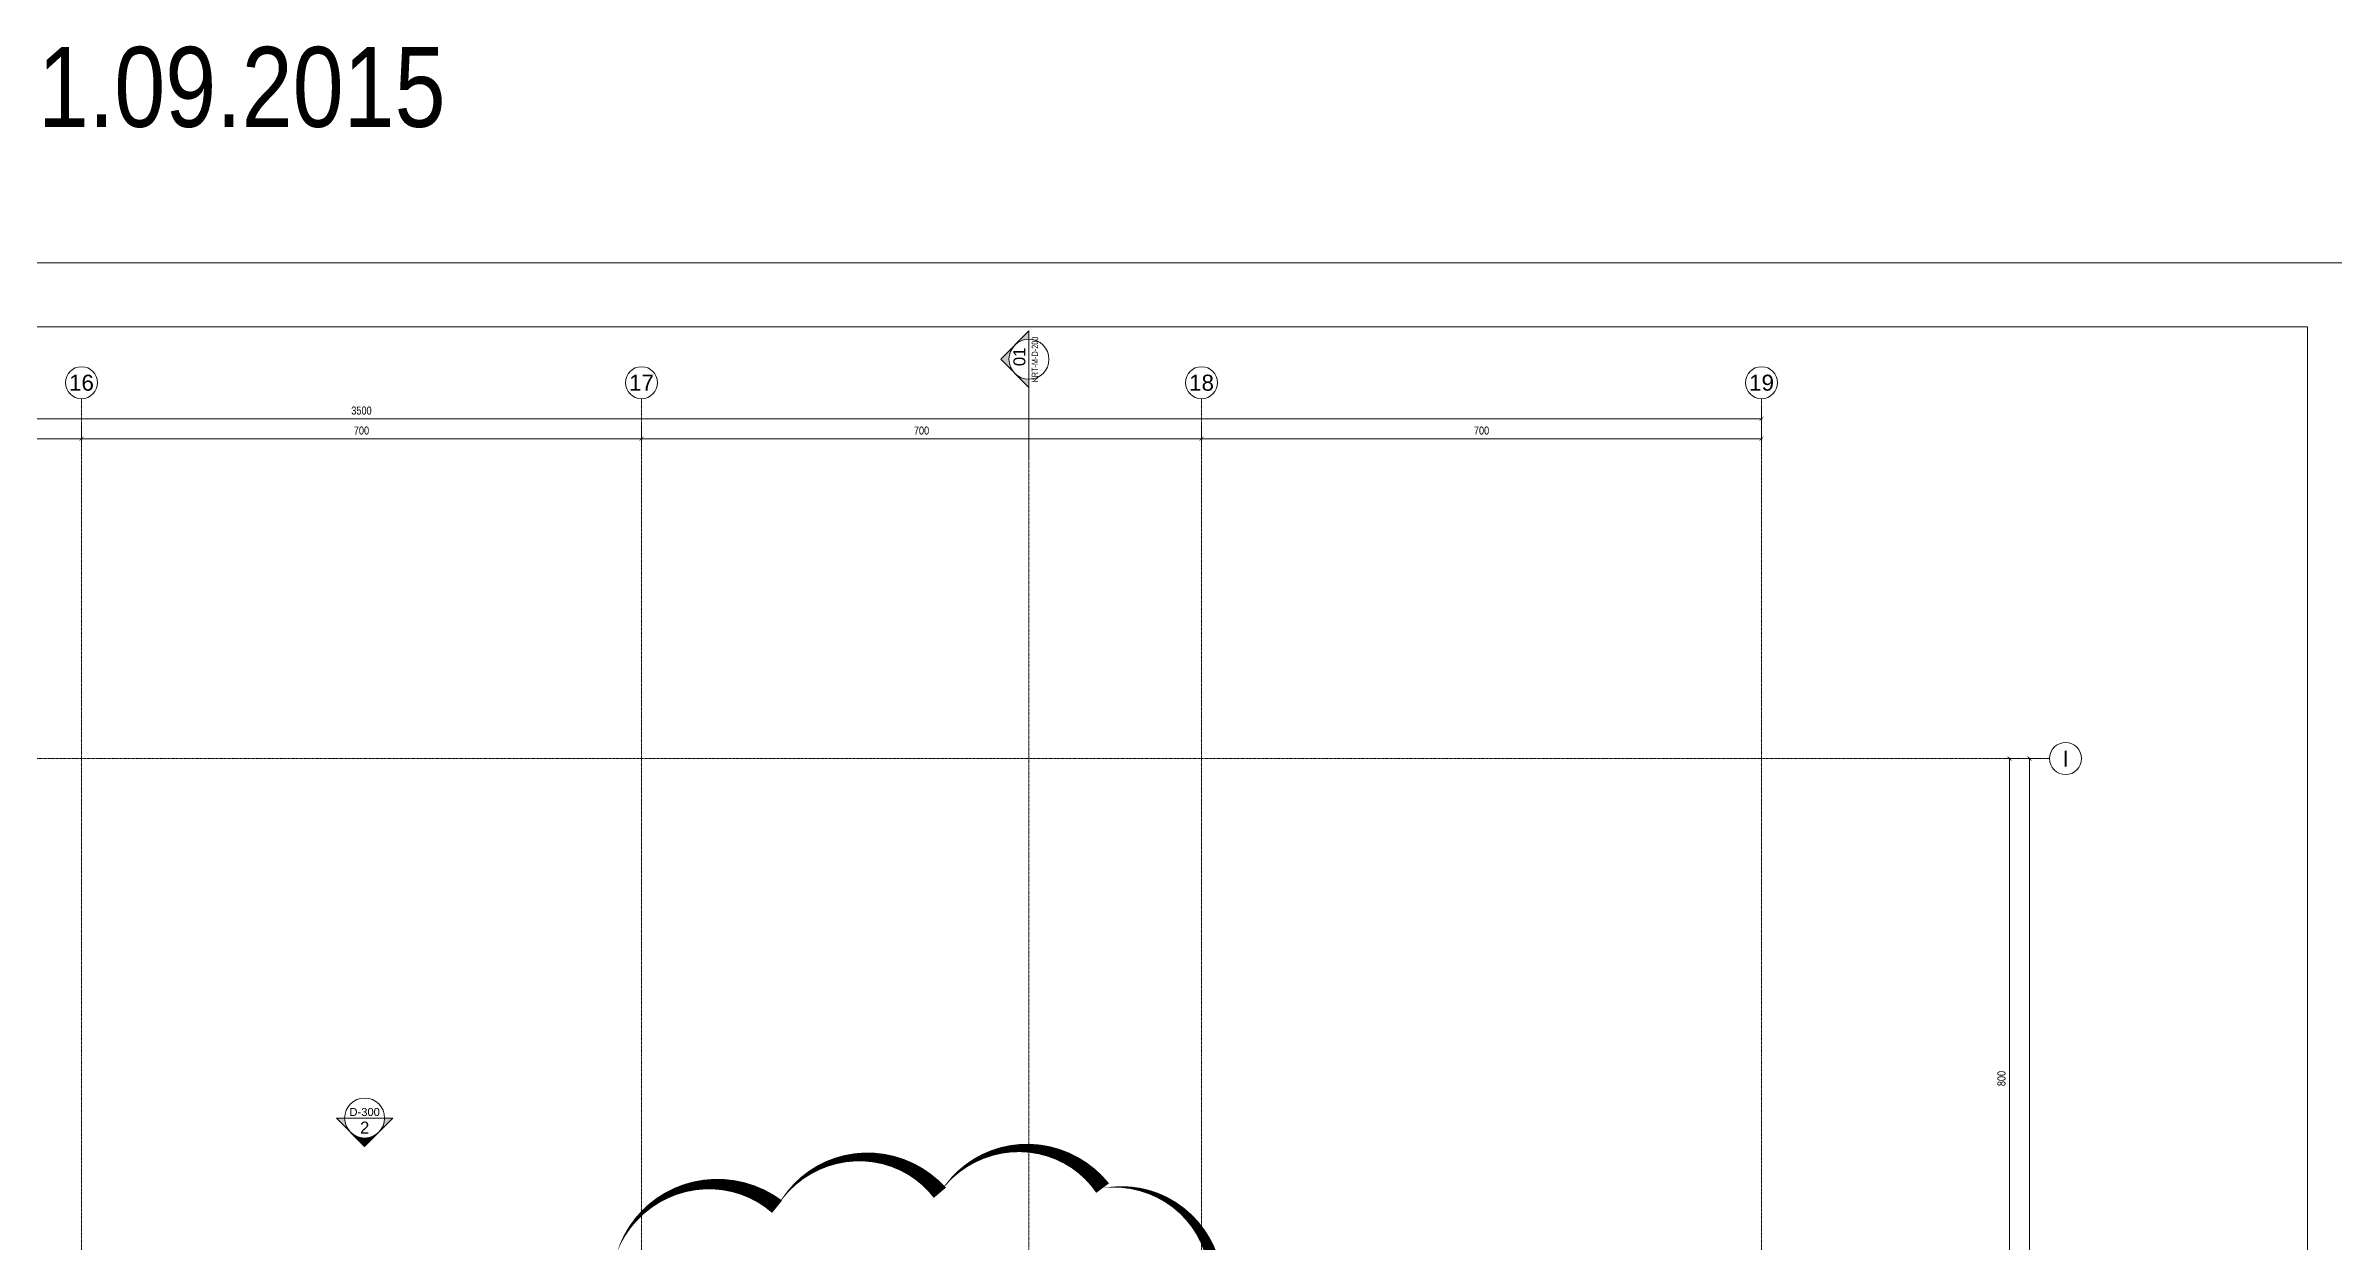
# Model space of a CAD drawing. Extents: x -1439 to 23780, y -1362 to 4476.
# Drawn here: x 8523 to 11382, y 2982 to 4476 of the extents above; entities that cross this region are included whole.
import ezdxf
from ezdxf.enums import TextEntityAlignment as Align

# ---------------------------------------------------------------- set-up
doc = ezdxf.new("R2010")
doc.units = 0
doc.header["$MEASUREMENT"] = 0
doc.linetypes.add('Audi$0$DASHDOT2', pattern=[0.5, 0.25, -0.125, 0, -0.125])
doc.layers.get('0').update_dxf_attribs({"color": 9, "lineweight": 9})
doc.layers.get('Defpoints').update_dxf_attribs({"color": 9, "lineweight": 9})
for name, color, linetype, lineweight in [('Audi$0$21', 8, 'Continuous', 9), ('Audi$0$24', 8, 'Audi$0$DASHDOT2', 9), ('Audi$0$25', 8, 'Continuous', 9)]:
    doc.layers.add(name, color=color, linetype=linetype, lineweight=lineweight)
doc.layers.add('Audi$0$40A', color=8, linetype='Continuous', lineweight=9, plot=False)
doc.styles.add('Audi$0$Arial', font='arial.ttf', dxfattribs={"height": 2.5})
doc.styles.add('Audi$0$MuuM_TEXT-STANDART', font='ARIALN.TTF')
doc.dimstyles.new('Audi$0$MuuM_DIM50', dxfattribs={"dimscale": 5, "dimtxt": 2, "dimasz": 1, "dimexe": 1, "dimexo": 1, "dimgap": 1, "dimtad": 1, "dimdec": 1, "dimrnd": 0.5, "dimdsep": 46, "dimtxsty": 'Audi$0$MuuM_TEXT-STANDART', "dimblk": 'Audi$0$_ArchTick', "dimcen": 0, "dimdle": 0.15, "dimclrd": 256, "dimclre": 256, "dimclrt": 256, "dimadec": 0, "dimazin": 0, "dimtfac": 5, "dimtdec": 1, "dimtix": 1, "dimtmove": 2, "dimatfit": 3, "dimldrblk": 'Audi$0$_Dot', "dimfxl": 3, "dimfxlon": 1, "dimtolj": 1, "dimlwd": -1, "dimlwe": -1, "dimarcsym": 0})

# ---------------------------------------------------------------- blocks, each defined once
blk = doc.blocks.new('Audi$0$0_exteriorelevation1')
h = blk.add_hatch(color=256)
h.dxf.hatch_style = 1
h.paths.add_polyline_path([(0, 7.07), (-3.54, 3.54, -0.414214), (3.54, 3.54)])
h = blk.add_hatch(color=256)
edge = h.paths.add_edge_path()
edge.add_arc((0, 0), 5, 135, 180)
edge.add_line((-5, 0), (-7.07, 0))
edge.add_line((-7.07, 0), (-3.54, 3.54))
edge = h.paths.add_edge_path()
edge.add_line((5, 0), (7.07, 0))
edge.add_line((7.07, 0), (3.54, 3.54))
edge.add_arc((0, 0), 5, 0, 45, ccw=False)
blk.add_lwpolyline([(7.07, 0), (0, 7.07), (-7.07, 0), (7.07, 0)])
blk.add_lwpolyline([(7.07, 0), (0, 7.07), (-7.07, 0), (7.07, 0)])
blk.add_circle((0, 0), 5)
at = {"style": 'Audi$0$Arial'}
blk.add_attdef('KESITADI', text='', height=3, dxfattribs=at).set_placement((0, 0), align=Align.BOTTOM_CENTER)
blk.add_attdef('PAFTAADI', text='', height=2, dxfattribs=at).set_placement((0, -0.5), align=Align.TOP_CENTER)
blk = doc.blocks.new('Audi$0$0_buildingsection')
h = blk.add_hatch(color=256)
h.paths.add_polyline_path([(7.07, 0), (0, 7.07), (-7.07, 0)])
h.paths.add_polyline_path([(5, 0, 1), (-5, 0)], flags=16)
for points in [[(7.07, 0), (0, 7.07), (-7.07, 0), (25, 0)], [(7.07, 0), (0, 7.07), (-7.07, 0), (7.07, 0)]]:
    blk.add_lwpolyline(points)
blk.add_circle((0, 0), 5)
at = {"style": 'Audi$0$Arial'}
blk.add_attdef('KESITADI', text='', height=3, dxfattribs=at).set_placement((0, 0), align=Align.BOTTOM_CENTER)
blk.add_attdef('PAFTAADI', text='', height=2, dxfattribs=at).set_placement((0, -0.5), align=Align.TOP_CENTER)
blk = doc.blocks.new('Audi$0$0_aks')
at = {"linetype": 'Continuous'}
blk.add_circle((0, 0), 2, dxfattribs=at)
at = {"style": 'Audi$0$Arial'}
blk.add_attdef('AKS', text='', height=2, dxfattribs=at).set_placement((0, 0), align=Align.MIDDLE_CENTER)
blk = doc.blocks.new('Audi$0$_ArchTick')
at = {"color": 0, "linetype": 'ByBlock', "const_width": 0.15}
blk.add_lwpolyline([(-0.5, -0.5), (0.5, 0.5)], dxfattribs=at)
blk = doc.blocks.new('*D626')
at = {"layer": 'Audi$0$25', "transparency": 16777216}
for p, q in [((7166.7, 4010), (10668.2, 4010)), ((7167.5, 4025), (7167.5, 4005)), ((10667.5, 4025), (10667.5, 4005))]:
    blk.add_line(p, q, dxfattribs=at)
at = {"layer": 'Defpoints', "color": 0, "transparency": 16777216}
for p in [(7167.5, 4035), (10667.5, 4035), (10667.5, 4010)]:
    blk.add_point(p, dxfattribs=at)
at = {"layer": 'Audi$0$25', "transparency": 16777216, "xscale": 5, "yscale": 5, "zscale": 5, "rotation": 180}
blk.add_blockref('Audi$0$_ArchTick', (7167.5, 4010), dxfattribs=at)
at = {"layer": 'Audi$0$25', "transparency": 16777216, "xscale": 5, "yscale": 5, "zscale": 5}
blk.add_blockref('Audi$0$_ArchTick', (10667.5, 4010), dxfattribs=at)
at = {"layer": 'Audi$0$25', "transparency": 16777216, "insert": (8917.5, 4020.1), "char_height": 10, "attachment_point": 5, "style": 'Audi$0$MuuM_TEXT-STANDART'}
blk.add_mtext('\\A1;3500', dxfattribs=at)
blk = doc.blocks.new('Audi$0$_Dot')
at = {"color": 0, "linetype": 'ByBlock', "lineweight": -2}
blk.add_line((-0.5, 0), (-1, 0), dxfattribs=at)
at = {"color": 0, "linetype": 'ByBlock', "const_width": 0.5}
blk.add_lwpolyline([(-0.25, 0, 1), (0.25, 0, 1)], format="xyb", close=True, dxfattribs=at)
blk = doc.blocks.new('*D627')
at = {"layer": 'Audi$0$25', "transparency": 16777216}
for p, q in [((10668.2, 3985), (9966.7, 3985)), ((9967.5, 4000), (9967.5, 3980)), ((10667.5, 4000), (10667.5, 3980))]:
    blk.add_line(p, q, dxfattribs=at)
at = {"layer": 'Defpoints', "color": 0, "transparency": 16777216}
for p in [(9967.5, 4035), (10667.5, 4035), (9967.5, 3985)]:
    blk.add_point(p, dxfattribs=at)
at = {"layer": 'Audi$0$25', "transparency": 16777216, "xscale": 5, "yscale": 5, "zscale": 5, "rotation": 180}
blk.add_blockref('Audi$0$_ArchTick', (9967.5, 3985), dxfattribs=at)
at = {"layer": 'Audi$0$25', "transparency": 16777216, "xscale": 5, "yscale": 5, "zscale": 5}
blk.add_blockref('Audi$0$_ArchTick', (10667.5, 3985), dxfattribs=at)
at = {"layer": 'Audi$0$25', "transparency": 16777216, "insert": (10317.5, 3995.1), "char_height": 10, "attachment_point": 5, "style": 'Audi$0$MuuM_TEXT-STANDART'}
blk.add_mtext('\\A1;700', dxfattribs=at)
blk = doc.blocks.new('*D628')
at = {"layer": 'Audi$0$25', "transparency": 16777216}
for p, q in [((9968.2, 3985), (9266.7, 3985)), ((9267.5, 4000), (9267.5, 3980)), ((9967.5, 4000), (9967.5, 3980))]:
    blk.add_line(p, q, dxfattribs=at)
at = {"layer": 'Defpoints', "color": 0, "transparency": 16777216}
for p in [(9267.5, 4035), (9967.5, 4035), (9267.5, 3985)]:
    blk.add_point(p, dxfattribs=at)
at = {"layer": 'Audi$0$25', "transparency": 16777216, "xscale": 5, "yscale": 5, "zscale": 5, "rotation": 180}
blk.add_blockref('Audi$0$_ArchTick', (9267.5, 3985), dxfattribs=at)
at = {"layer": 'Audi$0$25', "transparency": 16777216, "xscale": 5, "yscale": 5, "zscale": 5}
blk.add_blockref('Audi$0$_ArchTick', (9967.5, 3985), dxfattribs=at)
at = {"layer": 'Audi$0$25', "transparency": 16777216, "insert": (9617.5, 3995.1), "char_height": 10, "attachment_point": 5, "style": 'Audi$0$MuuM_TEXT-STANDART'}
blk.add_mtext('\\A1;700', dxfattribs=at)
blk = doc.blocks.new('*D629')
at = {"layer": 'Audi$0$25', "transparency": 16777216}
for p, q in [((9268.2, 3985), (8566.7, 3985)), ((8567.5, 4000), (8567.5, 3980)), ((9267.5, 4000), (9267.5, 3980))]:
    blk.add_line(p, q, dxfattribs=at)
at = {"layer": 'Defpoints', "color": 0, "transparency": 16777216}
for p in [(8567.5, 4035), (9267.5, 4035), (8567.5, 3985)]:
    blk.add_point(p, dxfattribs=at)
at = {"layer": 'Audi$0$25', "transparency": 16777216, "xscale": 5, "yscale": 5, "zscale": 5, "rotation": 180}
blk.add_blockref('Audi$0$_ArchTick', (8567.5, 3985), dxfattribs=at)
at = {"layer": 'Audi$0$25', "transparency": 16777216, "xscale": 5, "yscale": 5, "zscale": 5}
blk.add_blockref('Audi$0$_ArchTick', (9267.5, 3985), dxfattribs=at)
at = {"layer": 'Audi$0$25', "transparency": 16777216, "insert": (8917.5, 3995.1), "char_height": 10, "attachment_point": 5, "style": 'Audi$0$MuuM_TEXT-STANDART'}
blk.add_mtext('\\A1;700', dxfattribs=at)
blk = doc.blocks.new('*D605')
at = {"layer": 'Audi$0$25', "transparency": 16777216}
for p, q in [((8568.2, 3985), (7866.7, 3985)), ((7867.5, 4000), (7867.5, 3980)), ((8567.5, 4000), (8567.5, 3980))]:
    blk.add_line(p, q, dxfattribs=at)
at = {"layer": 'Defpoints', "color": 0, "transparency": 16777216}
for p in [(7867.5, 4035), (8567.5, 4035), (7867.5, 3985)]:
    blk.add_point(p, dxfattribs=at)
at = {"layer": 'Audi$0$25', "transparency": 16777216, "xscale": 5, "yscale": 5, "zscale": 5, "rotation": 180}
blk.add_blockref('Audi$0$_ArchTick', (7867.5, 3985), dxfattribs=at)
at = {"layer": 'Audi$0$25', "transparency": 16777216, "xscale": 5, "yscale": 5, "zscale": 5}
blk.add_blockref('Audi$0$_ArchTick', (8567.5, 3985), dxfattribs=at)
at = {"layer": 'Audi$0$25', "transparency": 16777216, "insert": (8217.5, 3995.1), "char_height": 10, "attachment_point": 5, "style": 'Audi$0$MuuM_TEXT-STANDART'}
blk.add_mtext('\\A1;700', dxfattribs=at)
blk = doc.blocks.new('*D630')
at = {"layer": 'Audi$0$25', "transparency": 16777216}
for p, q in [((11017.5, 3585), (10997.5, 3585)), ((11002.5, 344.3), (11002.5, 3585.8)), ((11017.5, 345), (10997.5, 345))]:
    blk.add_line(p, q, dxfattribs=at)
at = {"layer": 'Defpoints', "color": 0, "transparency": 16777216}
for p in [(11002.5, 3585), (11027.5, 3585), (11027.5, 345)]:
    blk.add_point(p, dxfattribs=at)
at = {"layer": 'Audi$0$25', "transparency": 16777216, "xscale": 5, "yscale": 5, "zscale": 5}
for p, rotation in [((11002.5, 3585), 90), ((11002.5, 345), 270)]:
    blk.add_blockref('Audi$0$_ArchTick', p, dxfattribs=dict(at, rotation=rotation))
at = {"layer": 'Audi$0$25', "transparency": 16777216, "insert": (10992.4, 1965), "char_height": 10, "attachment_point": 5, "rotation": 90, "style": 'Audi$0$MuuM_TEXT-STANDART'}
blk.add_mtext('\\A1;3240', dxfattribs=at)
blk = doc.blocks.new('*D607')
at = {"layer": 'Audi$0$25', "transparency": 16777216}
for p, q in [((10992.5, 3585), (10972.5, 3585)), ((10977.5, 3585.8), (10977.5, 2784.3)), ((10992.5, 2785), (10972.5, 2785))]:
    blk.add_line(p, q, dxfattribs=at)
at = {"layer": 'Defpoints', "color": 0, "transparency": 16777216}
for p in [(11027.5, 3585), (10977.5, 2785), (11027.5, 2785)]:
    blk.add_point(p, dxfattribs=at)
at = {"layer": 'Audi$0$25', "transparency": 16777216, "xscale": 5, "yscale": 5, "zscale": 5}
for p, rotation in [((10977.5, 3585), 90), ((10977.5, 2785), 270)]:
    blk.add_blockref('Audi$0$_ArchTick', p, dxfattribs=dict(at, rotation=rotation))
at = {"layer": 'Audi$0$25', "transparency": 16777216, "insert": (10967.4, 3185), "char_height": 10, "attachment_point": 5, "rotation": 90, "style": 'Audi$0$MuuM_TEXT-STANDART'}
blk.add_mtext('\\A1;800', dxfattribs=at)

msp = doc.modelspace()

# ---------------------------------------------------------------- linework, layer by layer
at = {"color": 6}
msp.add_lwpolyline([(9236.47, 2966.68, 0, 20, -0.5205671), (9437.01, 3024.77, 0, 20, -0.5205671), (9437.01, 3024.77, 0, 20, -0.5205671), (9640.46, 3042.19, 0, 20, -0.5205671), (9640.46, 3042.19, 0, 20, -0.5205671), (9843.91, 3048, 0, 20, -0.5205671), (9843.91, 3048, 0, 20, -0.5205671), (9983.42, 2902.79, 0, 20, -0.5205671)], format="xyseb", dxfattribs=at)
at = {"layer": 'Audi$0$21', "linetype": 'Audi$0$DASHDOT2'}
msp.add_lwpolyline([(9677.23, 2538.75), (9751.81, 2538.75), (9751.81, 4039.49)], dxfattribs=at)
at = {"layer": 'Audi$0$24'}
for points in [[(8567.5, 195), (8567.5, 4035)], [(9267.5, 195), (9267.5, 4035)], [(9967.5, 195), (9967.5, 4035)], [(10667.5, 195), (10667.5, 4035)], [(6827.5, 3585), (11027.5, 3585)]]:
    msp.add_lwpolyline(points, dxfattribs=at)
at = {"layer": 'Audi$0$40A'}
for points in [[(11890, 4205), (5945, 4205), (5945, 0), (11890, 0)], [(11350.06, 80), (6025, 80), (6025, 4125), (11350.06, 4125)]]:
    msp.add_lwpolyline(points, close=True, dxfattribs=at)

# ---------------------------------------------------------------- block references
at = {"layer": 'Audi$0$21'}
ref = msp.add_blockref('Audi$0$0_buildingsection', (9751.81, 4084.31), dxfattribs=dict(at, xscale=-5, yscale=5, zscale=5, rotation=90))
ref.add_attrib('KESITADI', '01', dxfattribs={"layer": '0', "height": 15, "rotation": 90, "style": 'Audi$0$Arial'}).set_placement((9751.81, 4087.29), align=Align.BOTTOM_CENTER)
ref.add_attrib('PAFTAADI', 'KRT-M-D-200', dxfattribs={"layer": '0', "height": 8, "rotation": 90, "style": 'Audi$0$MuuM_TEXT-STANDART', "width": 0.8}).set_placement((9765.65, 4084.13), align=Align.BOTTOM_CENTER)
ref = msp.add_blockref('Audi$0$0_exteriorelevation1', (8921.48, 3135.55), dxfattribs=dict(at, xscale=-5, yscale=5, zscale=5, rotation=180))
ref.add_attrib('KESITADI', '2', dxfattribs={"layer": '0', "height": 15, "style": 'Audi$0$Arial'}).set_placement((8921.48, 3111.61), align=Align.BOTTOM_CENTER)
ref.add_attrib('PAFTAADI', 'D-300', dxfattribs={"layer": '0', "height": 10, "style": 'Audi$0$Arial'}).set_placement((8921.48, 3148.18), align=Align.TOP_CENTER)
at = {"layer": 'Audi$0$24', "xscale": 10, "yscale": 10, "zscale": 10}
for p, values in [((8567.5, 4055), {'AKS': '16'}), ((9267.5, 4055), {'AKS': '17'}), ((9967.5, 4055), {'AKS': '18'}), ((10667.5, 4055), {'AKS': '19'}), ((11047.5, 3585), {'AKS': 'I'})]:
    msp.add_blockref('Audi$0$0_aks', p, dxfattribs=at).add_auto_attribs(values)

# ---------------------------------------------------------------- texts
at = {"layer": 'Audi$0$21', "color": 1, "style": 'Audi$0$MuuM_TEXT-STANDART'}
msp.add_text('REVIZE MIMARI - 01.09.2015', height=100, dxfattribs=at).set_placement((7488.36, 4374.8))

# ---------------------------------------------------------------- dimensions: what is measured, and where the dimension line sits
at = {"layer": 'Audi$0$25'}
for base, p1, p2, picture, middle in [((10667.5, 4010), (7167.5, 4035), (10667.5, 4035), '*D626', (8917.5, 4020.11)), ((7867.5, 3985), (8567.5, 4035), (7867.5, 4035), '*D605', (8217.5, 3995.11)), ((8567.5, 3985), (9267.5, 4035), (8567.5, 4035), '*D629', (8917.5, 3995.11)), ((9267.5, 3985), (9967.5, 4035), (9267.5, 4035), '*D628', (9617.5, 3995.11)), ((9967.5, 3985), (10667.5, 4035), (9967.5, 4035), '*D627', (10317.5, 3995.11))]:
    dim = msp.add_linear_dim(base=base, p1=p1, p2=p2, dimstyle='Audi$0$MuuM_DIM50', dxfattribs=at)
    dim.commit()
    dim.dimension.update_dxf_attribs({"geometry": picture, "text_midpoint": middle})
for base, p1, p2, picture, middle in [((10977.5, 2785), (11027.5, 3585), (11027.5, 2785), '*D607', (10967.39, 3185)), ((11002.5, 3585), (11027.5, 345), (11027.5, 3585), '*D630', (10992.39, 1965))]:
    dim = msp.add_linear_dim(base=base, p1=p1, p2=p2, angle=90, dimstyle='Audi$0$MuuM_DIM50', dxfattribs=at)
    dim.commit()
    dim.dimension.update_dxf_attribs({"geometry": picture, "text_midpoint": middle})

doc.saveas('drawing.dxf')
